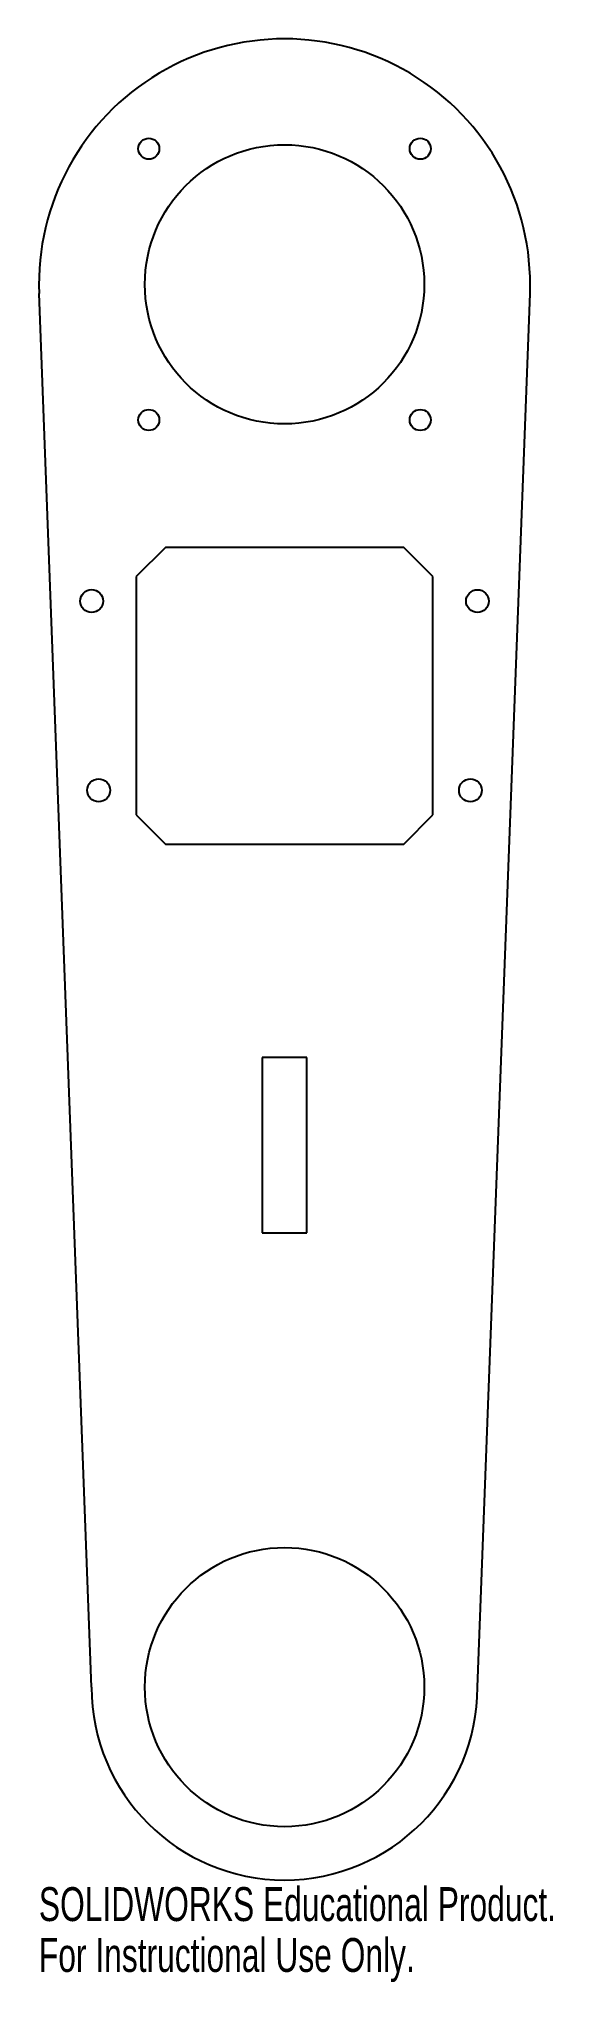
# Model space of a CAD drawing. Header units: millimetres. Extents: x -35 to 38, y -142 to 135.
import ezdxf

# ---------------------------------------------------------------- set-up
doc = ezdxf.new("R2010")
doc.units = ezdxf.units.MM
doc.styles.add('SLDTEXTSTYLE0', font='TXT', dxfattribs={"width": 0.7})

msp = doc.modelspace()

# ---------------------------------------------------------------- linework, layer by layer
at = {"color": 7, "linetype": 'Continuous', "lineweight": 25}
for p, q in [((-27.5, -100), (-34.98, 98.68)), ((27.5, -100), (34.98, 98.68)), ((-16.98, 62.5), (-21.15, 58.33)), ((16.98, 62.5), (-16.98, 62.5)), ((21.15, 58.33), (16.98, 62.5)), ((-21.15, 58.33), (-21.15, 24.37)), ((21.15, 24.37), (21.15, 58.33)), ((-21.15, 24.37), (-16.98, 20.2)), ((16.98, 20.2), (21.15, 24.37)), ((-16.98, 20.2), (16.98, 20.2)), ((3.17, -10.25), (-3.17, -10.25)), ((-3.17, -10.25), (-3.17, -35.25)), ((3.17, -35.25), (3.17, -10.25)), ((-3.17, -35.25), (3.17, -35.25))]:
    msp.add_line(p, q, dxfattribs=at)
for centre, radius in [((-19.34, 119.34), 1.5), ((0, 100), 19.9), ((19.34, 119.34), 1.5), ((-19.34, 80.66), 1.5), ((19.34, 80.66), 1.5), ((-27.49, 54.84), 1.63), ((27.49, 54.84), 1.62), ((-26.48, 27.86), 1.62), ((26.48, 27.86), 1.62), ((0, -100), 19.9)]:
    msp.add_circle(centre, radius, dxfattribs=at)
for centre, radius, start, end in [((0, 100), 35, 357.8453, 182.1547), ((0, -100), 27.5, 180, 0)]:
    msp.add_arc(centre, radius, start, end, dxfattribs=at)

# ---------------------------------------------------------------- texts
at = {"color": 7, "linetype": 'Continuous', "char_height": 4.8336, "attachment_point": 1, "style": 'SLDTEXTSTYLE0'}
for s, insert in [('SOLIDWORKS Educational Product.', (-35, -128.52)), ('For Instructional Use Only.', (-35, -135.77))]:
    msp.add_mtext(s, dxfattribs=dict(at, insert=insert))

doc.saveas('drawing.dxf')
